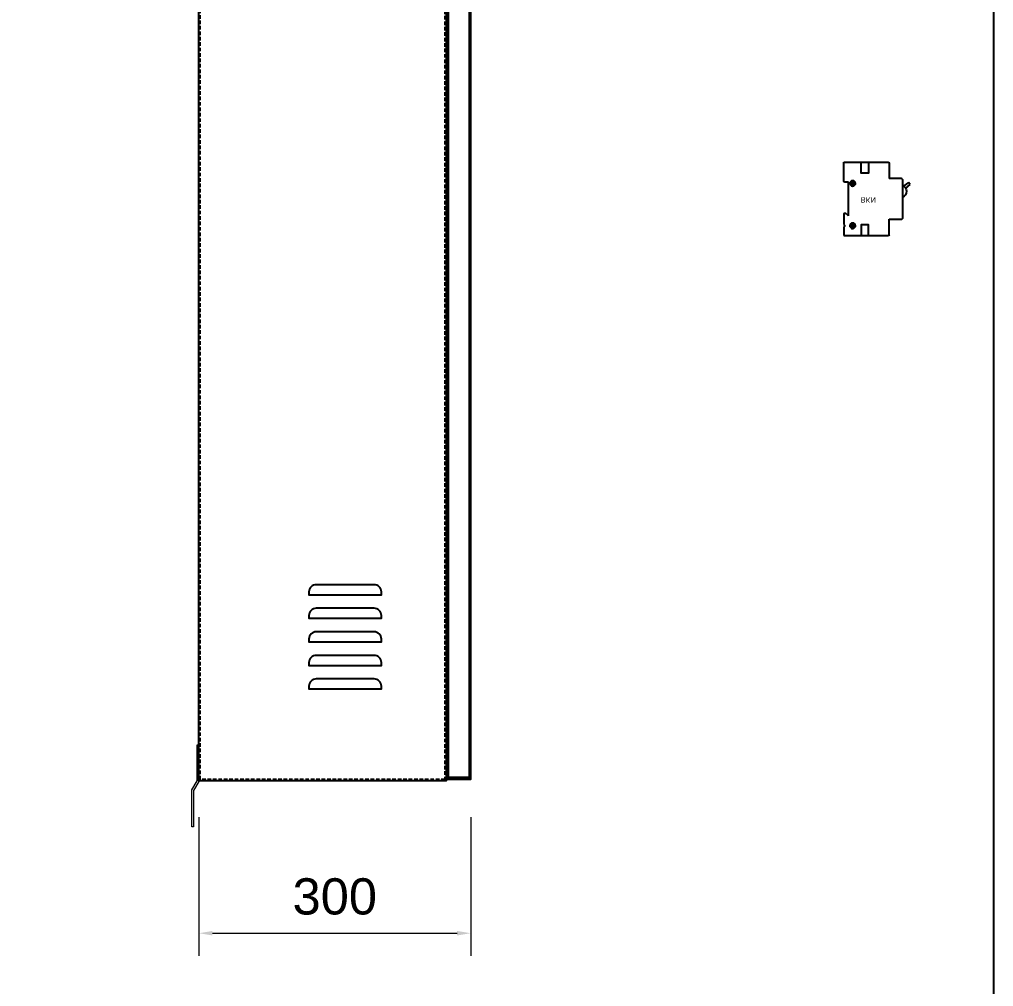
# Model space of a CAD drawing. Header units: millimetres. Extents: x 0 to 4783, y 0 to 3382.
# Drawn here: x 3708 to 4783, y 1246 to 2314 of the extents above; entities that cross this region are included whole.
import ezdxf

# ---------------------------------------------------------------- set-up
doc = ezdxf.new("R2010")
doc.units = ezdxf.units.MM
doc.linetypes.add('KHUAT', pattern=[6, 4, -2])
doc.layers.add('0 TĂNG CỨNG', color=7, linetype='Continuous', lineweight=15)
doc.layers.add('DIM', color=253, linetype='Continuous')
doc.styles.add('Arial', font='arial.ttf')
doc.dimstyles.new('Thiện Dim-40', dxfattribs={"dimtxt": 40, "dimasz": 15, "dimexe": 25, "dimexo": 40, "dimgap": 20, "dimtad": 1, "dimdec": 0, "dimtxsty": 'Arial', "dimcen": 15, "dimclrd": 5, "dimclre": 5, "dimclrt": 3, "dimazin": 3, "dimtfac": 1, "dimtdec": 0, "dimtmove": 0, "dimatfit": 3, "dimldrblk": 'OBLIQUE', "dimlwd": 9, "dimlwe": 9})

# ---------------------------------------------------------------- blocks, each defined once
blk = doc.blocks.new('KHUNG CHUẨN')
at = {"color": 7}
blk.add_lwpolyline([(16919.25, -26555.16), (19889.25, -26555.16), (19889.25, -28655.16), (16919.25, -28655.16)], close=True, dxfattribs=at)
at = {"color": 3, "style": 'Arial'}
for tag, p in [('#01', (17055.57, -28580.1)), ('#02', (17431.39, -28580.1)), ('#03', (18030.58, -28580.1)), ('#08', (18751.7, -28580.1)), ('#10', (19064.78, -28580.1)), ('#11', (19060.3, -28625.69)), ('#09', (18753.85, -28632.6)), ('#12', (19806.46, -28628.91)), ('#04', (17024.77, -28634.62)), ('#05', (17308.45, -28633.02)), ('#06', (17632.65, -28633.73)), ('#07', (18002.01, -28634.74))]:
    blk.add_attdef(tag, p, '', height=20, dxfattribs=at)
blk = doc.blocks.new('*D4')
at = {"layer": 'Defpoints', "color": 0, "transparency": 16777216}
for p in [(3906.1, 1473.6), (4206.1, 1473.6), (4206.1, 1305.3)]:
    blk.add_point(p, dxfattribs=at)
at = {"layer": 'DIM', "color": 5, "lineweight": 9, "transparency": 16777216}
for p, q in [((3906.1, 1433.6), (3906.1, 1280.3)), ((4206.1, 1433.6), (4206.1, 1280.3)), ((3921.1, 1305.3), (4191.1, 1305.3))]:
    blk.add_line(p, q, dxfattribs=at)
at = {"layer": 'DIM', "color": 5, "transparency": 16777216}
for points in [[(3921.1, 1307.8), (3921.1, 1302.8), (3906.1, 1305.3)], [(4191.1, 1307.8), (4191.1, 1302.8), (4206.1, 1305.3)]]:
    blk.add_solid(points, dxfattribs=at)
at = {"layer": 'DIM', "color": 3, "transparency": 16777216, "insert": (4056.1, 1345.7), "char_height": 40, "attachment_point": 5, "style": 'Arial'}
blk.add_mtext('300', dxfattribs=at)
blk = doc.blocks.new('_Oblique')
at = {"color": 0, "linetype": 'ByBlock', "lineweight": -2}
blk.add_line((-0.5, -0.5), (0.5, 0.5), dxfattribs=at)
blk = doc.blocks.new('HCC BKN')
for p, q in [((0, -9.7), (0, 0)), ((0, 0), (49, 0)), ((9.6, -6.9), (9.6, -14.9)), ((50, -1), (50, -18)), ((0, -24.6), (0, -12.1)), ((5.6, -10.9), (13.4, -10.9)), ((5, -22), (1.6, -24.8)), ((5, -22), (5, -59)), ((9.6, -53.7), (9.6, -61.7)), ((68.2, -52.5), (73, -56.3)), ((0, -60), (0, -81)), ((5, -59), (1, -59)), ((5.3, -57.7), (13.4, -57.7)), ((50, -80), (50, -63)), ((71.1, -58.6), (66.2, -54.8)), ((73, -56.3), (71.1, -58.6)), ((0, -81), (49, -81))]:
    blk.add_line(p, q)
at = {"color": 1}
for points in [[(19, 0), (27, 0), (27, -12), (19, -12)], [(19, -81), (27, -81), (27, -69), (19, -69)]]:
    blk.add_lwpolyline(points, close=True, dxfattribs=at)
at = {"color": 7}
blk.add_lwpolyline([(50, -18), (63, -18, -0.414214), (65, -20), (65, -61, -0.414214), (63, -63), (50, -63)], format="xyb", dxfattribs=at)
for centre, radius in [((9.6, -10.9), 2.97), ((9.6, -10.9), 1.26), ((9.6, -57.7), 2.97), ((9.6, -57.7), 1.26)]:
    blk.add_circle(centre, radius)
for centre, radius, start, end in [((49, -1), 1, 0, 90), ((-0.5, -10.9), 1.25, 291.7646, 68.2354), ((0.9, -23.7), 1.23, 222.1341, 301.7407), ((61.8, -49), 7.23, 295.9027, 64.0973), ((1, -60), 1, 90, 180), ((49, -80), 1, 270, 0)]:
    blk.add_arc(centre, radius, start, end)
at = {"color": 1, "insert": (18.4, -36.4), "char_height": 6, "attachment_point": 1}
blk.add_mtext('\\A1;BKN ', dxfattribs=at)

msp = doc.modelspace()

# ---------------------------------------------------------------- linework, layer by layer
at = {"color": 7}
for points in [[(3906.1, 2673.6), (4179.1, 2673.6), (4179.1, 1473.6), (3906.1, 1473.6)], [(4181.6, 2672.1), (4181.6, 2672.1), (4204.6, 2672.1), (4204.6, 1477.1), (4181.6, 1477.1), (4181.6, 2672.1), (4180.1, 2672.1), (4180.1, 1475.6), (4206.1, 1475.6), (4206.1, 2673.6), (4180.1, 2673.6), (4180.1, 2672.1)]]:
    msp.add_lwpolyline(points, close=True, dxfattribs=at)
at = {"color": 7, "linetype": 'KHUAT'}
msp.add_lwpolyline([(3907.6, 2672.1), (4177.6, 2672.1), (4177.6, 1475.1), (3907.6, 1475.1)], close=True, dxfattribs=at)
at = {"color": 2}
for points in [[(4099.6, 1690.1), (4035.6, 1690.1, 0.414214), (4027.6, 1682.1), (4027.6, 1679.1), (4107.6, 1679.1), (4107.6, 1682.1, 0.414214)], [(4099.6, 1664.1), (4035.6, 1664.1, 0.414214), (4027.6, 1656.1), (4027.6, 1653.1), (4107.6, 1653.1), (4107.6, 1656.1, 0.414214)], [(4099.6, 1638.1), (4035.6, 1638.1, 0.414214), (4027.6, 1630.1), (4027.6, 1627.1), (4107.6, 1627.1), (4107.6, 1630.1, 0.414214)], [(4099.6, 1612.1), (4035.6, 1612.1, 0.414214), (4027.6, 1604.1), (4027.6, 1601.1), (4107.6, 1601.1), (4107.6, 1604.1, 0.414214)], [(4099.6, 1586.1), (4035.6, 1586.1, 0.414214), (4027.6, 1578.1), (4027.6, 1575.1), (4107.6, 1575.1), (4107.6, 1578.1, 0.414214)]]:
    msp.add_lwpolyline(points, format="xyb", close=True, dxfattribs=at)
at = {"layer": '0 TĂNG CỨNG'}
msp.add_lwpolyline([(3900.1, 1422.9), (3898.3, 1422.9), (3898.3, 1463.5), (3904.3, 1473.5), (3904.3, 1513.5), (3906.1, 1513.5), (3906.1, 1472.9), (3900.1, 1462.9)], close=True, dxfattribs=at)

# ---------------------------------------------------------------- block references
at = {"color": 3, "xscale": 1.610510000005888, "yscale": 1.610510000005888, "zscale": 1.610510000005888}
msp.add_blockref('KHUNG CHUẨN', (-27248.6, 46149.4), dxfattribs=at)
at = {"color": 7, "xscale": -1, "rotation": 180}
msp.add_blockref('HCC BKN', (4618.1, 2075.6), dxfattribs=at)

# ---------------------------------------------------------------- dimensions: what is measured, and where the dimension line sits
at = {"layer": 'DIM'}
dim = msp.add_linear_dim(base=(4206.1, 1305.3), p1=(3906.1, 1473.6), p2=(4206.1, 1473.6), dimstyle='Thiện Dim-40', dxfattribs=at)
dim.commit()
dim.dimension.update_dxf_attribs({"geometry": '*D4', "text_midpoint": (4056.1, 1345.7)})

doc.saveas('drawing.dxf')
